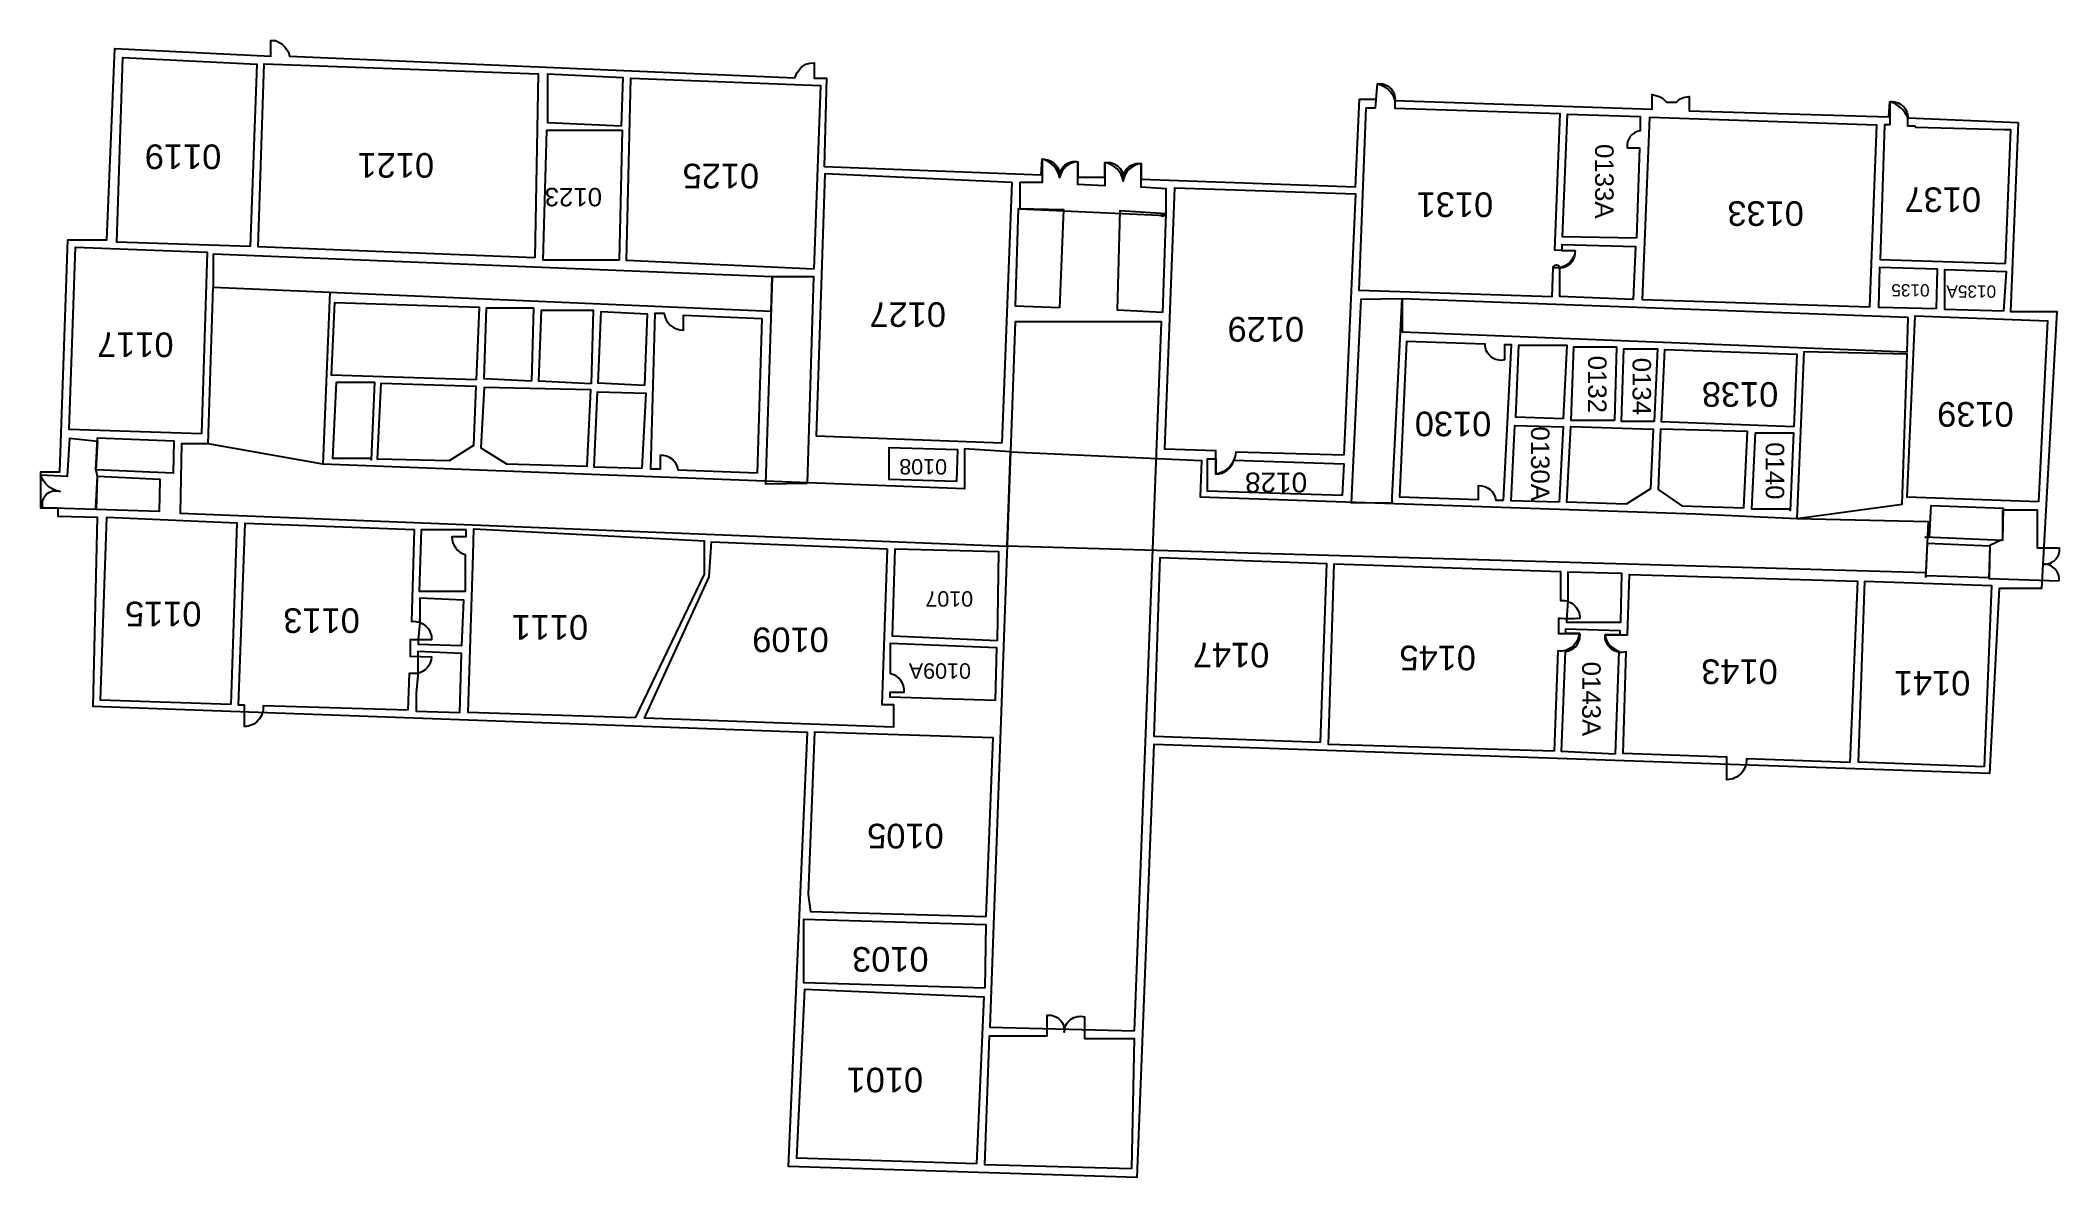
# Model space of a CAD drawing. Header units: inches. Extents: x 23.6 to 89.3, y 15.2 to 52.2.
import ezdxf

# ---------------------------------------------------------------- set-up
doc = ezdxf.new("R2010")
doc.units = ezdxf.units.IN
doc.header["$MEASUREMENT"] = 0
for name, color, linetype in [('hallways', 7, 'Continuous'), ('labels room', 7, 'Continuous'), ('rooms', 7, 'Continuous'), ('stairs', 7, 'Continuous'), ('walls', 7, 'Continuous')]:
    doc.layers.add(name, color=color, linetype=linetype)
doc.styles.get("Standard").update_dxf_attribs({"font": 'arial.ttf'})

msp = doc.modelspace()

# ---------------------------------------------------------------- linework, layer by layer
at = {"layer": 'hallways', "color": 3}
for points in [[(60.216, 46.53), (60.216, 47.387), (59.407, 47.451), (59.407, 48.213, 0.356396), (58.819, 47.638, 0.316725), (58.223, 48.248), (58.223, 47.487), (57.347, 47.535), (57.347, 48.27, 0.359628), (56.751, 47.757, 0.295433), (56.189, 48.357), (56.189, 47.6), (55.457, 47.6), (55.457, 46.743), (60.216, 46.53)], [(23.703, 37.022, -0.634222), (24.253, 37.553, -0.284807), (23.614, 38.097), (24.495, 38.051), (24.573, 39.284), (25.469, 39.19), (25.417, 38.262), (25.455, 38.039), (25.424, 36.969), (23.703, 37.022)], [(89.252, 34.647, 0.418571), (88.759, 35.193, 0.446328), (89.262, 35.706), (88.54, 35.706), (88.54, 36.942), (87.406, 36.942), (87.406, 35.99), (86.994, 35.792), (86.957, 34.722), (89.252, 34.647)]]:
    msp.add_lwpolyline(points, format="xyb", close=True, dxfattribs=at)
for points in [[(47.408, 44.535), (29.232, 45.272), (29.232, 44.192), (47.371, 43.418)], [(32.801, 38.441), (29.07, 39.097), (29.232, 44.192), (33.023, 44.03), (32.801, 38.441)], [(48.554, 37.82), (48.764, 44.535), (47.408, 44.535), (47.184, 37.807), (48.554, 37.82)], [(67.56, 37.368), (67.893, 43.821), (66.542, 43.795), (66.235, 37.184), (67.56, 37.191)], [(84.341, 43.208), (67.893, 43.821), (67.893, 42.74), (84.303, 42.091)], [(59.184, 20.015), (60.065, 43.066), (55.306, 43.066), (54.48, 20.14), (59.184, 20.015)], [(80.722, 36.679), (84.142, 37.144), (84.303, 42.012), (80.947, 42.091), (80.722, 36.679)], [(55.154, 38.842), (53.656, 38.939), (53.656, 37.642), (32.801, 38.441), (29.07, 39.097), (28.206, 39.097), (28.159, 36.849), (55.043, 35.773)], [(55.154, 38.842), (61.364, 38.561), (61.317, 37.376), (77.42, 36.832), (80.722, 36.679), (84.994, 36.581), (84.909, 34.91), (55.043, 35.773)]]:
    msp.add_lwpolyline(points, close=True, dxfattribs=at)
msp.add_circle((60.102, 46.535), 0.0408, dxfattribs=at)
at = {"layer": 'rooms', "color": 1}
for points in [[(30.431, 45.517), (26.102, 45.659), (26.292, 51.663), (30.655, 51.447), (30.431, 45.517)], [(39.694, 45.147), (30.691, 45.508), (30.886, 51.455), (39.801, 51.134), (39.694, 45.147)], [(42.498, 49.434), (40.112, 49.533), (40.112, 51.134), (42.555, 51.014), (42.498, 49.434)], [(48.755, 44.785), (42.67, 45.059), (42.815, 50.988), (48.981, 50.75), (48.755, 44.785)], [(42.428, 45.074), (39.959, 45.074), (40.084, 49.295), (42.53, 49.295), (42.428, 45.074)], [(83.08, 43.548), (75.7, 43.788), (75.945, 49.719), (83.305, 49.475), (83.08, 43.548)], [(54.872, 39.126), (48.846, 39.347), (49.132, 47.889), (55.198, 47.614), (54.872, 39.126)], [(28.857, 39.424), (24.546, 39.563), (24.759, 45.492), (29.035, 45.33), (28.857, 39.424)], [(85.247, 43.495), (83.382, 43.534), (83.415, 44.847), (85.286, 44.793), (85.247, 43.495)], [(87.442, 43.412), (85.53, 43.47), (85.53, 44.775), (87.522, 44.705), (87.442, 43.412)], [(37.783, 41.18), (33.083, 41.336), (33.191, 43.693), (37.88, 43.543), (37.783, 41.18)], [(39.582, 41.135), (38.037, 41.218), (38.123, 43.527), (39.647, 43.527), (39.582, 41.135)], [(41.516, 41.051), (39.821, 41.138), (39.909, 43.443), (41.581, 43.443), (41.516, 41.051)], [(43.257, 40.999), (41.748, 41.07), (41.841, 43.403), (43.342, 43.325), (43.257, 40.999)], [(88.582, 37.216), (84.305, 37.368), (84.571, 43.261), (88.865, 43.098), (88.582, 37.216)], [(73.121, 39.914), (71.584, 39.973), (71.68, 42.305), (73.238, 42.305), (73.121, 39.914)], [(74.788, 39.861), (73.379, 39.861), (73.468, 42.253), (74.853, 42.253), (74.788, 39.861)], [(76.086, 39.825), (75.019, 39.825), (75.09, 42.194), (76.19, 42.194), (76.086, 39.825)], [(80.62, 39.658), (76.323, 39.814), (76.431, 42.171), (80.716, 42.021), (80.62, 39.658)], [(34.364, 38.63), (33.119, 38.63), (33.237, 41.105), (34.475, 41.105), (34.364, 38.581)], [(36.899, 38.549), (34.57, 38.606), (34.698, 41.071), (37.776, 40.98), (37.691, 39.046), (36.899, 38.549)], [(38.764, 38.456), (41.393, 38.371), (41.51, 40.855), (38.043, 40.93), (37.929, 38.973), (38.764, 38.456)], [(43.165, 38.302), (41.613, 38.339), (41.723, 40.792), (43.294, 40.748), (43.165, 38.302)], [(72.988, 37.21), (71.436, 37.247), (71.546, 39.7), (73.118, 39.656), (72.988, 37.21)], [(75.174, 37.144), (73.247, 37.202), (73.375, 39.667), (76.052, 39.576), (75.966, 37.642), (75.174, 37.144)], [(76.976, 37.083), (78.999, 37.017), (79.116, 39.501), (76.289, 39.576), (76.214, 37.619), (76.976, 37.083)], [(80.505, 36.982), (79.259, 36.982), (79.378, 39.457), (80.616, 39.457), (80.505, 36.934)], [(53.403, 37.878), (51.207, 37.939), (51.207, 38.979), (53.431, 38.923), (53.403, 37.878)], [(29.805, 30.626), (25.564, 30.773), (25.776, 36.714), (29.999, 36.537), (29.805, 30.626)], [(42.95, 30.198), (37.517, 30.364), (37.683, 35.494), (37.71, 36.338), (45.199, 35.945), (45.199, 34.864), (42.95, 30.198)], [(51.14, 35.688), (50.966, 30.631), (51.346, 30.631), (51.346, 29.895), (43.26, 30.187), (45.362, 34.778), (45.437, 35.92), (51.14, 35.688)], [(54.72, 32.702), (51.321, 32.852), (51.407, 35.694), (54.759, 35.6), (54.72, 32.702)], [(65.218, 29.392), (59.825, 29.589), (60.02, 35.406), (65.433, 35.214), (65.218, 29.392)], [(73.229, 33.386), (73.229, 33.31), (74.995, 33.31), (75.026, 34.891), (73.269, 34.926), (73.269, 33.984)], [(86.806, 28.605), (82.725, 28.756), (82.935, 34.636), (87.05, 34.493), (86.806, 28.605)], [(35.9, 32.728), (35.9, 32.595), (37.318, 32.551), (37.38, 34.019), (35.954, 34.083), (35.954, 33.295)], [(35.83, 31), (35.83, 30.416), (37.248, 30.372), (37.31, 32.291), (35.884, 32.356), (35.884, 31.568)], [(54.365, 23.736), (54.59, 29.545), (48.781, 29.732), (48.581, 24.448), (48.647, 23.896), (54.365, 23.736)], [(54.32, 21.402), (48.437, 21.577), (48.437, 23.649), (54.352, 23.474), (54.32, 21.402)], [(54.052, 15.701), (48.209, 15.885), (48.469, 21.372), (54.282, 21.126), (54.052, 15.701)]]:
    msp.add_lwpolyline(points, close=True, dxfattribs=at)
for points in [[(73.014, 44.829), (72.792, 44.829), (72.751, 43.878), (66.49, 44.083), (66.714, 50.029), (67.021, 50.029), (67.09, 50.809, -0.275962), (67.655, 50.262), (67.655, 50.017), (73.013, 49.837), (72.839, 45.407), (73.51, 45.376, -0.443181), (72.792, 44.829, -0.798596)], [(87.505, 44.964), (87.675, 49.308), (87.46, 49.308), (84.584, 49.383), (84.556, 49.434), (84.327, 49.434), (84.327, 49.698, 0.239462), (83.744, 50.222), (83.744, 49.473), (83.574, 49.473), (83.428, 45.097), (87.505, 44.964)], [(75.504, 45.783), (73.105, 45.834), (73.267, 49.819), (75.631, 49.743), (75.631, 49.273, 0.414019), (75.202, 48.726), (75.6, 48.726), (75.504, 45.783)], [(65.996, 38.731), (62.475, 38.836, -0.35882), (61.83, 38.118), (61.83, 38.874), (60.176, 38.927), (60.501, 47.424), (66.376, 47.225), (65.996, 38.731)], [(75.401, 43.795), (73.014, 43.889), (73.014, 44.829, 0.443583), (73.51, 45.376), (73.085, 45.376), (73.085, 45.586), (75.476, 45.522), (75.401, 43.795)], [(46.915, 38.148), (44.346, 38.25, 0.395161), (43.767, 38.727), (43.767, 38.276), (43.461, 38.276), (43.597, 43.353), (43.895, 43.353, 0.396206), (44.528, 42.802), (44.528, 43.285), (47.072, 43.174), (46.915, 38.148)], [(71.186, 37.272), (71.441, 42.321), (71.22, 42.321), (71.22, 41.829, -0.484398), (70.584, 42.338), (68.03, 42.431), (67.804, 37.375), (70.368, 37.297), (70.368, 37.745, -0.383959), (70.938, 37.272), (71.186, 37.272)], [(65.938, 37.42), (61.562, 37.564), (61.562, 38.619), (61.83, 38.619), (61.83, 38.118, 0.331562), (62.414, 38.569), (65.996, 38.456), (65.938, 37.42)], [(35.558, 30.44), (30.856, 30.585, -0.438211), (30.247, 29.911), (30.247, 30.612), (30.055, 30.612), (30.268, 36.52), (35.764, 36.314), (35.68, 33.328, -0.459672), (36.334, 32.728), (35.641, 32.728), (35.641, 32.204), (36.325, 32.178, -0.376508), (35.853, 31.638), (35.601, 31.638), (35.558, 30.44)], [(72.83, 29.116), (65.497, 29.329), (65.678, 35.197), (73.04, 34.95), (73.04, 34.013, -0.438888), (73.665, 33.427, -0.032461), (72.97, 33.427), (72.97, 32.936), (73.64, 32.936, -0.434926), (72.949, 32.37), (72.83, 29.116)], [(82.438, 28.742), (79.081, 28.858, -0.420812), (78.448, 28.184), (78.448, 28.921), (75.069, 29.03), (75.166, 32.337, -0.506757), (74.484, 32.893), (75.213, 32.893), (75.282, 34.853), (82.694, 34.633), (82.438, 28.742)], [(74.818, 29.012), (73.068, 29.102), (73.196, 32.36, 0.44003), (73.665, 32.94), (73.207, 32.94), (73.212, 33.091), (74.964, 33.034), (74.964, 32.893), (74.484, 32.893, 0.284913), (74.933, 32.364), (74.818, 29.012)], [(54.651, 30.76), (51.244, 30.87), (51.244, 31.028), (51.7, 31.028, 0.371081), (51.258, 31.628), (51.258, 32.621), (54.7, 32.482), (54.651, 30.76)], [(59.085, 15.532), (54.315, 15.668), (54.472, 19.861), (56.351, 19.861), (56.351, 20.528, -0.471488), (56.904, 19.971, -0.502592), (57.561, 20.472), (57.561, 19.767), (59.179, 19.767), (59.085, 15.532)]]:
    msp.add_lwpolyline(points, format="xyb", close=True, dxfattribs=at)
msp.add_lwpolyline([(37.428, 35.5), (37.428, 34.306), (35.943, 34.306), (36.002, 36.316), (37.447, 36.316), (37.447, 36.075), (36.995, 36.075, 0.33376), (37.428, 35.5, 0.899666)], format="xyb", dxfattribs=at)
msp.add_lwpolyline([(35.954, 33.295), (35.954, 33.385), (35.954, 33.413)], dxfattribs=at)
at = {"layer": 'stairs', "color": 5}
for points in [[(56.752, 43.528), (55.322, 43.58), (55.415, 46.748), (56.878, 46.717), (56.752, 43.528)], [(60.099, 43.377), (58.628, 43.443), (58.718, 46.691), (60.201, 46.586), (60.099, 43.377)], [(25.417, 38.262), (25.469, 39.294), (27.952, 39.202), (27.928, 38.15), (25.417, 38.262)], [(25.414, 37.014), (25.467, 38.046), (27.497, 37.954), (27.473, 36.902), (25.424, 36.969)], [(85.029, 36.07), (85.082, 37.102), (87.432, 37.01), (87.408, 35.958), (84.897, 36.07)], [(84.91, 34.76), (84.963, 35.878), (86.994, 35.786), (86.969, 34.748), (84.92, 34.815)]]:
    msp.add_lwpolyline(points, close=True, dxfattribs=at)
at = {"layer": 'walls', "color": 6}
msp.add_lwpolyline([(87.912, 49.548), (87.663, 43.405), (89.173, 43.405), (88.679, 34.402), (87.3, 34.402), (86.984, 28.385), (59.819, 29.328), (59.259, 15.248), (47.939, 15.605), (48.549, 29.722), (25.334, 30.562), (25.472, 36.707), (24.193, 36.74), (24.193, 37.007), (23.626, 37.007), (23.626, 38.193), (24.246, 38.193), (24.51, 45.736), (25.779, 45.736), (26.032, 51.959), (31.11, 51.708), (31.11, 52.218), (31.261, 52.218), (31.467, 52.106), (31.576, 51.992), (31.684, 51.844), (31.709, 51.708), (48.145, 51.005), (48.183, 51.101), (48.213, 51.178), (48.288, 51.254), (48.329, 51.312), (48.398, 51.385), (48.496, 51.443), (48.639, 51.475), (48.766, 51.489), (48.766, 50.992), (49.176, 50.992), (49.1, 48.118), (56.155, 47.851), (56.189, 48.357, -0.45984), (56.751, 47.757, -0.494327), (57.347, 48.27), (57.347, 47.774), (58.223, 47.774), (58.223, 48.248, -0.513054), (58.819, 47.638, -0.507696), (59.407, 48.213), (59.407, 47.711), (66.373, 47.462), (66.502, 50.302), (67.045, 50.302), (67.09, 50.809, -0.47361), (67.655, 50.262), (76.02, 49.981), (76.02, 50.454), (76.211, 50.408), (76.338, 50.348), (76.481, 50.212), (76.804, 50.212), (76.91, 50.308), (77.031, 50.358), (77.219, 50.392), (77.219, 49.923), (83.712, 49.729), (83.744, 50.222, -0.457542), (84.327, 49.698), (87.912, 49.548)], format="xyb", close=True, dxfattribs=at)

# ---------------------------------------------------------------- texts
at = {"layer": 'labels room', "color": 4, "attachment_point": 1}
for s, heights, insert, char_height, rotation in [('0119', [0], (29.495, 48.035), 0.8, 180), ('0133A', [0], (74.762, 48.849), 0.6, 270), ('0121', [0], (36.413, 47.755), 0.8, 180), ('0125', [0], (46.98, 47.408), 0.8, 180), ('0123', [0], (41.874, 46.824), 0.6, 180), ('0131', [0], (70.847, 46.477), 0.8, 180), ('0137', [0], (86.707, 46.638), 0.8, 180), ('0133', [0], (80.948, 46.188), 0.8, 180), ('0135', [0], (85.035, 43.892), 0.4, 180), ('0135A', [0], (87.198, 43.852), 0.4, 180), ('0127', [0], (53.055, 42.905), 0.8, 180), ('0117', [0], (27.944, 41.923), 0.8, 180), ('0129', [0], (64.699, 42.426), 0.8, 180), ('0132', [0], (74.533, 41.968), 0.6, 270), ('0134', [0], (75.978, 41.901), 0.6, 270), ('0138', [0], (80.116, 40.307), 0.8, 180), ('0130', [0], (70.785, 39.349), 0.8, 180), ('0139', [0], (87.769, 39.66), 0.8, 180), ('0130A', [0], (72.678, 39.668), 0.6, 270), ('0140', [0], (80.308, 39.157), 0.6, 270), ('0108', [0], (53.091, 38.106), 0.5, 180), ('0128', [0], (64.799, 37.519), 0.65, 180), ('0107', [0.511], (53.94, 33.811), 0.5, 180), ('0115', [0], (28.851, 33.17), 0.8, 180), ('0113', [0], (33.998, 32.956), 0.8, 180), ('0111', [0], (41.423, 32.735), 0.8, 180), ('0109', [0], (49.246, 32.331), 0.8, 180), ('0147', [0], (63.568, 31.833), 0.8, 180), ('0145', [0], (70.285, 31.742), 0.8, 180), ('0109A', [0], (53.869, 31.468), 0.5, 180), ('0143A', [0], (74.341, 32.021), 0.6, 270), ('0143', [0], (80.099, 31.294), 0.8, 180), ('0141', [0], (86.36, 30.921), 0.8, 180), ('0105', [0], (52.981, 25.951), 0.8, 180), ('0103', [0], (52.49, 21.942), 0.8, 180), ('0101', [0], (52.312, 18.021), 0.8, 180)]:
    msp.add_mtext_dynamic_manual_height_columns(s, width=3.8711, gutter_width=1, heights=heights, dxfattribs=dict(at, insert=insert, char_height=char_height, rotation=rotation))

doc.saveas('drawing.dxf')
